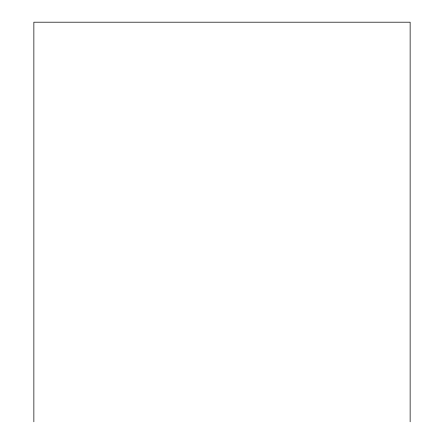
<?xml version="1.0" encoding="UTF-8"?>
<svg xmlns="http://www.w3.org/2000/svg" width="444" height="444" viewBox="0 0 444 444"><rect width="100%" height="100%" fill="white"/><g stroke="black" fill="none" stroke-linecap="round" stroke-linejoin="round"><path stroke-width="0.67" d="M410.139 421.8L410.139 22.2L33.861 22.2L33.861 421.8"/></g></svg>
